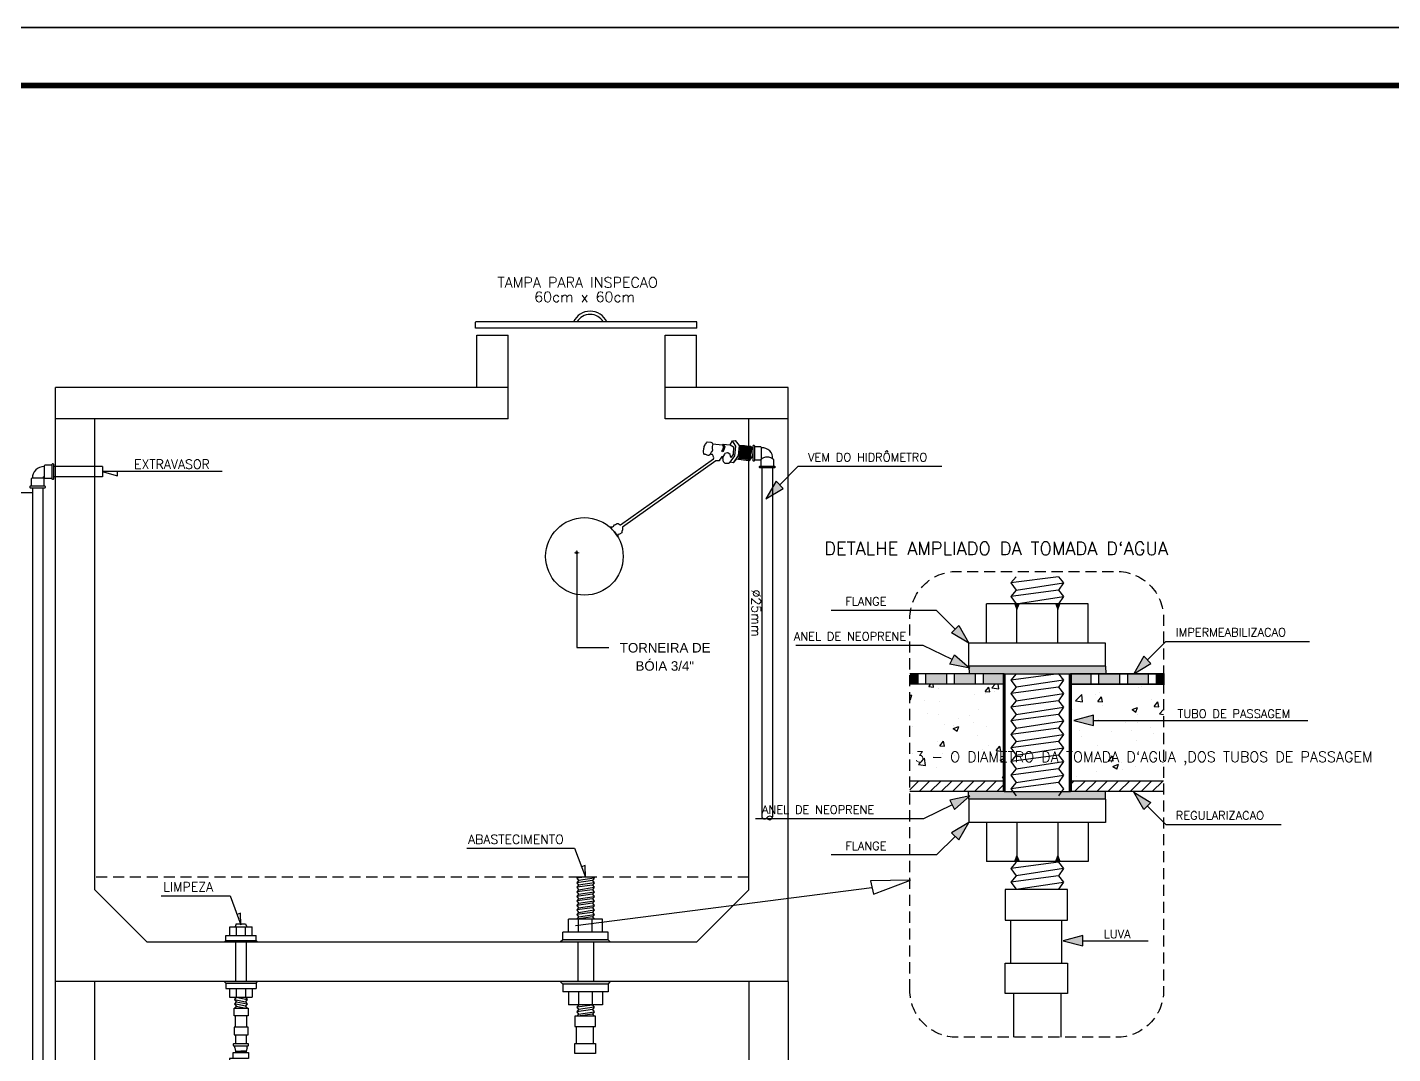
# Model space of a CAD drawing. Header units: millimetres. Extents: x 1573 to 2177, y 1587 to 1932.
# Drawn here: x 1926.45 to 1949.94, y 1854.68 to 1872.33 of the extents above; entities that cross this region are included whole.
import ezdxf

# ---------------------------------------------------------------- set-up
doc = ezdxf.new("R2010")
doc.units = ezdxf.units.MM
doc.header["$LTSCALE"] = 0.03
doc.linetypes.add('HIDDEN', pattern=[9.525, 6.35, -3.175])
for name, color, linetype in [('A-PEN-C', 4, 'Continuous'), ('A-PEN-G', 3, 'Continuous'), ('DETALLHES_HIDRAULICO', 4, 'Continuous'), ("PRANCHA - PROJETU'S", 7, 'Continuous'), ('TXT_0', 7, 'Continuous'), ('TXT_1', 2, 'Continuous'), ('TXT_2', 6, 'Continuous')]:
    doc.layers.add(name, color=color, linetype=linetype)
doc.layers.add('COTAS', color=30, linetype='Continuous', lineweight=9)
doc.styles.add('ADITIVOCAD', font='ROMANS.shx')
doc.styles.add('CARIMBO_DADOS', font='arial.ttf', dxfattribs={"height": 0.1})
doc.dimstyles.new('COTAS_EXTERNAS', dxfattribs={"dimtxt": 0.1, "dimasz": 0.01, "dimexe": 0, "dimexo": 0, "dimgap": 0.07, "dimtad": 1, "dimzin": 5, "dimdsep": 46, "dimtxsty": 'CARIMBO_DADOS', "dimblk1": 'CIRCULOS', "dimblk2": 'CIRCULOS', "dimsah": 1, "dimcen": 0, "dimse1": 1, "dimse2": 1, "dimclrd": 8, "dimclre": 8, "dimclrt": 230, "dimadec": 0, "dimazin": 0, "dimtfac": 100, "dimtix": 1, "dimtmove": 2, "dimatfit": 3, "dimldrblk": 'CIRCULOS', "dimfxl": 1, "dimtolj": 1, "dimtzin": 5, "dimarcsym": 0})

# ---------------------------------------------------------------- blocks, each defined once
blk = doc.blocks.new('ADFSGASDFG')
at = {"layer": "PRANCHA - PROJETU'S", "color": 1}
for p, q in [((360.678, 107.346), (276.578, 107.346)), ((276.578, 47.946), (360.678, 47.946))]:
    blk.add_line(p, q, dxfattribs=at)
at = {"layer": "PRANCHA - PROJETU'S", "color": 4, "const_width": 0.1}
blk.add_lwpolyline([(279.078, 106.346), (359.678, 106.346), (359.678, 48.946), (279.078, 48.946)], close=True, dxfattribs=at)
blk = doc.blocks.new('efrgwbhwbnwbwb')
at = {"layer": 'A-PEN-C'}
blk.add_lwpolyline([(952.214, 187.44), (952.244, 187.406), (952.248, 187.386), (952.25, 187.363), (952.248, 187.323), (952.241, 187.284), (952.22, 187.212), (952.193, 187.19), (952.183, 187.172), (952.166, 187.17), (951.934, 187.201), (951.882, 187.133), (951.826, 187.143), (951.823, 187.137), (951.792, 187.122), (951.775, 187.12), (951.753, 187.116), (951.749, 187.116), (951.745, 187.118), (951.732, 187.121), (951.723, 187.124), (951.716, 187.131), (951.713, 187.132), (951.71, 187.135), (951.705, 187.141), (951.702, 187.145), (951.697, 187.158), (951.692, 187.164), (951.692, 187.176), (951.692, 187.186), (951.693, 187.195), (951.694, 187.202), (951.689, 187.209), (951.68, 187.221), (951.69, 187.227), (951.693, 187.233), (951.693, 187.237), (951.692, 187.242), (951.69, 187.245), (951.69, 187.245), (951.674, 187.245), (951.671, 187.245), (951.661, 187.243), (951.658, 187.238), (951.649, 187.218), (951.638, 187.198), (951.622, 187.185), (951.62, 187.169), (951.608, 187.168), (951.577, 187.169), (951.557, 187.172), (951.554, 187.172), (949.796, 185.919), (949.799, 185.871), (949.786, 185.839), (949.784, 185.826), (949.784, 185.815), (949.74, 185.789), (949.714, 185.782), (949.708, 185.78), (949.712, 185.739), (949.706, 185.751), (949.643, 185.841), (949.613, 185.872), (949.592, 185.894), (949.567, 185.917), (949.557, 185.926), (949.609, 185.926), (949.629, 185.938), (949.635, 185.945), (949.646, 185.965), (949.669, 185.972), (949.687, 185.986), (949.697, 185.992), (949.711, 185.992), (949.718, 185.991), (949.752, 185.967), (949.755, 185.966), (949.762, 185.966), (951.512, 187.209), (951.515, 187.225), (951.511, 187.246), (951.505, 187.259), (951.503, 187.264), (951.499, 187.274), (951.493, 187.289), (951.464, 187.291), (951.447, 187.295), (951.437, 187.282), (951.443, 187.279), (951.429, 187.273), (951.417, 187.271), (951.41, 187.271), (951.393, 187.277), (951.364, 187.289), (951.342, 187.291), (951.327, 187.31), (951.325, 187.33), (951.325, 187.355), (951.328, 187.388), (951.33, 187.403), (951.333, 187.418), (951.333, 187.43), (951.337, 187.44), (951.348, 187.457), (951.352, 187.477), (951.354, 187.483), (951.362, 187.491), (951.369, 187.496), (951.376, 187.511), (951.377, 187.516), (951.388, 187.524), (951.46, 187.518), (951.482, 187.507), (951.488, 187.496), (951.489, 187.487), (951.68, 187.47), (951.686, 187.483), (951.823, 187.47), (951.867, 187.544), (951.916, 187.551), (951.991, 187.458), (952.045, 187.456), (952.07, 187.456), (952.094, 187.456), (952.173, 187.445), (952.198, 187.445), (952.206, 187.444), (952.214, 187.44)], dxfattribs=at)
blk.add_circle((949.083, 185.372), 0.729, dxfattribs=at)
at = {"layer": 'A-PEN-G'}
for points in [[(951.495, 187.486), (951.487, 187.436), (951.487, 187.423), (951.487, 187.399), (951.489, 187.367), (951.476, 187.338), (951.469, 187.329), (951.447, 187.295)], [(951.694, 187.482), (951.724, 187.435), (951.711, 187.392), (951.701, 187.364), (951.693, 187.346), (951.671, 187.338), (951.668, 187.352), (951.685, 187.378), (951.691, 187.395), (951.694, 187.405), (951.695, 187.415), (951.695, 187.432), (951.694, 187.445), (951.688, 187.458), (951.68, 187.47)], [(951.823, 187.47), (951.888, 187.433), (951.878, 187.286), (951.836, 187.234)], [(951.991, 187.458), (951.971, 187.269), (951.882, 187.133), (951.826, 187.143), (951.91, 187.263), (951.927, 187.442), (951.867, 187.544)], [(952, 187.457), (952.012, 187.401), (952.01, 187.377), (952.008, 187.35), (952.003, 187.323), (951.996, 187.301), (951.992, 187.28), (951.991, 187.268), (951.99, 187.246), (951.986, 187.224), (951.973, 187.201)], [(952.012, 187.457), (952.024, 187.4), (952.022, 187.376), (952.02, 187.349), (952.015, 187.322), (952.009, 187.3), (952.004, 187.279), (952.003, 187.268), (952.002, 187.246), (951.998, 187.224), (951.985, 187.201)], [(952.03, 187.456), (952.042, 187.399), (952.04, 187.376), (952.038, 187.348), (952.033, 187.322), (952.027, 187.299), (952.022, 187.278), (952.021, 187.267), (952.02, 187.245), (952.016, 187.223), (952.003, 187.2)], [(952.053, 187.456), (952.065, 187.399), (952.063, 187.375), (952.06, 187.348), (952.055, 187.321), (952.049, 187.299), (952.045, 187.278), (952.044, 187.267), (952.042, 187.244), (952.039, 187.223), (952.026, 187.2)], [(952.07, 187.456), (952.082, 187.399), (952.08, 187.375), (952.078, 187.348), (952.073, 187.321), (952.066, 187.299), (952.062, 187.278), (952.061, 187.267), (952.06, 187.244), (952.056, 187.223), (952.043, 187.2)], [(952.09, 187.456), (952.101, 187.399), (952.099, 187.375), (952.097, 187.348), (952.092, 187.321), (952.086, 187.299), (952.081, 187.278), (952.08, 187.267), (952.079, 187.244), (952.075, 187.223), (952.062, 187.2)], [(952.103, 187.455), (952.115, 187.398), (952.113, 187.374), (952.11, 187.347), (952.105, 187.32), (952.099, 187.298), (952.095, 187.277), (952.093, 187.265), (952.092, 187.243), (952.088, 187.221), (952.075, 187.198)], [(952.12, 187.452), (952.131, 187.395), (952.13, 187.372), (952.127, 187.345), (952.122, 187.318), (952.116, 187.295), (952.112, 187.274), (952.11, 187.263), (952.109, 187.241), (952.105, 187.219), (952.092, 187.196)], [(952.133, 187.45), (952.145, 187.394), (952.143, 187.37), (952.141, 187.343), (952.136, 187.316), (952.13, 187.294), (952.125, 187.273), (952.124, 187.261), (952.123, 187.239), (952.119, 187.217), (952.106, 187.194)], [(952.144, 187.449), (952.156, 187.392), (952.154, 187.369), (952.151, 187.341), (952.146, 187.315), (952.14, 187.292), (952.136, 187.271), (952.134, 187.26), (952.133, 187.238), (952.129, 187.216), (952.116, 187.193)], [(952.162, 187.45), (952.174, 187.393), (952.172, 187.369), (952.169, 187.342), (952.165, 187.315), (952.158, 187.293), (952.154, 187.272), (952.153, 187.261), (952.151, 187.238), (952.148, 187.216), (952.135, 187.193)], [(952.173, 187.445), (952.184, 187.388), (952.183, 187.365), (952.18, 187.337), (952.175, 187.311), (952.169, 187.288), (952.165, 187.267), (952.163, 187.256), (952.162, 187.234), (952.158, 187.212), (952.145, 187.189)], [(952.185, 187.445), (952.197, 187.388), (952.195, 187.365), (952.193, 187.337), (952.188, 187.311), (952.181, 187.288), (952.177, 187.267), (952.176, 187.256), (952.175, 187.234), (952.171, 187.212), (952.158, 187.189)], [(952.195, 187.445), (952.207, 187.388), (952.205, 187.365), (952.203, 187.337), (952.198, 187.311), (952.192, 187.288), (952.187, 187.267), (952.186, 187.256), (952.185, 187.234), (952.181, 187.212), (952.168, 187.189)], [(952.21, 187.442), (952.222, 187.385), (952.22, 187.362), (952.218, 187.334), (952.213, 187.308), (952.206, 187.285), (952.202, 187.264), (952.201, 187.253), (952.2, 187.231), (952.196, 187.209), (952.183, 187.186)], [(951.836, 187.234), (951.825, 187.289), (951.781, 187.319), (951.774, 187.319), (951.726, 187.31), (951.714, 187.297), (951.695, 187.262), (951.694, 187.256), (951.69, 187.245)]]:
    blk.add_lwpolyline(points, dxfattribs=at)
blk = doc.blocks.new('CIRCULOS')
at = {"layer": 'COTAS'}
for p, q in [((-4, 0), (4, 0)), ((0, 4), (0, -4))]:
    blk.add_line(p, q, dxfattribs=at)
for radius in [2, 1]:
    blk.add_circle((0, 0), radius, dxfattribs=at)

msp = doc.modelspace()

# ---------------------------------------------------------------- linework, layer by layer
at = {"layer": 'DETALLHES_HIDRAULICO'}
for p, q in [((1927.747, 1864.781), (1926.909, 1864.781)), ((1927.747, 1864.781), (1927.747, 1864.601)), ((1939.092, 1864.755), (1939.092, 1858.751)), ((1939.272, 1864.755), (1939.272, 1858.751)), ((1926.54, 1864.411), (1926.54, 1853.331)), ((1926.72, 1864.411), (1926.72, 1853.331)), ((1927.747, 1864.601), (1926.909, 1864.601)), ((1943.464, 1862.884), (1943.375, 1862.776)), ((1944.192, 1862.884), (1943.375, 1862.776)), ((1943.375, 1862.776), (1943.464, 1862.65)), ((1943.464, 1862.65), (1944.281, 1862.776)), ((1944.192, 1862.884), (1944.281, 1862.776)), ((1944.281, 1862.776), (1944.192, 1862.65)), ((1944.192, 1862.65), (1943.375, 1862.542)), ((1943.464, 1862.65), (1943.375, 1862.542)), ((1943.375, 1862.542), (1943.464, 1862.417)), ((1943.464, 1862.417), (1944.281, 1862.542)), ((1944.192, 1862.65), (1944.281, 1862.542)), ((1944.281, 1862.542), (1944.192, 1862.417)), ((1942.953, 1861.742), (1942.953, 1862.415)), ((1944.703, 1862.415), (1942.953, 1862.415)), ((1943.442, 1862.415), (1943.476, 1862.321)), ((1943.476, 1861.742), (1943.476, 1862.415)), ((1943.476, 1862.321), (1943.515, 1862.415)), ((1944.146, 1862.415), (1944.18, 1862.321)), ((1944.18, 1861.742), (1944.18, 1862.415)), ((1944.18, 1862.321), (1944.219, 1862.415)), ((1944.703, 1861.742), (1944.703, 1862.415)), ((1942.654, 1861.343), (1942.654, 1861.742)), ((1945.003, 1861.742), (1942.654, 1861.742)), ((1945.003, 1861.343), (1945.003, 1861.742)), ((1942.654, 1861.343), (1942.658, 1861.213)), ((1945.003, 1861.343), (1942.654, 1861.343)), ((1945.003, 1861.343), (1945.008, 1861.213)), ((1941.777, 1861.033), (1941.777, 1861.213)), ((1941.912, 1861.033), (1941.912, 1861.213)), ((1942.272, 1861.033), (1942.272, 1861.213)), ((1942.407, 1861.033), (1942.407, 1861.213)), ((1942.767, 1861.033), (1942.767, 1861.213)), ((1942.902, 1861.033), (1942.902, 1861.213)), ((1943.258, 1861.213), (1944.398, 1861.213)), ((1943.464, 1861.216), (1943.375, 1861.107)), ((1944.192, 1861.216), (1943.375, 1861.107)), ((1943.375, 1861.107), (1943.464, 1860.982)), ((1944.281, 1861.107), (1943.464, 1860.982)), ((1944.192, 1861.216), (1944.281, 1861.107)), ((1944.281, 1861.107), (1944.192, 1860.982)), ((1944.754, 1861.033), (1944.754, 1861.213)), ((1944.889, 1861.033), (1944.889, 1861.213)), ((1945.249, 1861.033), (1945.249, 1861.213)), ((1945.384, 1861.033), (1945.384, 1861.213)), ((1945.744, 1861.033), (1945.744, 1861.213)), ((1945.879, 1861.033), (1945.879, 1861.213)), ((1943.464, 1860.982), (1943.375, 1860.873)), ((1944.192, 1860.982), (1943.375, 1860.873)), ((1943.375, 1860.873), (1943.464, 1860.748)), ((1943.464, 1860.748), (1944.281, 1860.873)), ((1944.192, 1860.982), (1944.281, 1860.873)), ((1944.281, 1860.873), (1944.192, 1860.748)), ((1943.464, 1860.748), (1943.375, 1860.64)), ((1944.192, 1860.748), (1943.375, 1860.64)), ((1943.375, 1860.64), (1943.464, 1860.514)), ((1943.464, 1860.514), (1944.281, 1860.64)), ((1944.192, 1860.748), (1944.281, 1860.64)), ((1944.281, 1860.64), (1944.192, 1860.514)), ((1943.464, 1860.514), (1943.375, 1860.406)), ((1944.192, 1860.514), (1943.375, 1860.406)), ((1943.375, 1860.406), (1943.464, 1860.281)), ((1943.464, 1860.281), (1944.281, 1860.406)), ((1944.192, 1860.514), (1944.281, 1860.406)), ((1944.281, 1860.406), (1944.192, 1860.281)), ((1943.464, 1860.281), (1943.375, 1860.172)), ((1944.192, 1860.281), (1943.375, 1860.172)), ((1943.375, 1860.172), (1943.464, 1860.047)), ((1943.464, 1860.047), (1944.281, 1860.172)), ((1944.192, 1860.281), (1944.281, 1860.172)), ((1944.281, 1860.172), (1944.192, 1860.047)), ((1943.464, 1860.047), (1943.375, 1859.938)), ((1944.192, 1860.047), (1943.375, 1859.938)), ((1943.375, 1859.938), (1943.464, 1859.813)), ((1943.464, 1859.813), (1944.281, 1859.938)), ((1944.192, 1860.047), (1944.281, 1859.938)), ((1944.281, 1859.938), (1944.192, 1859.813)), ((1943.464, 1859.813), (1943.375, 1859.705)), ((1944.192, 1859.813), (1943.375, 1859.705)), ((1943.375, 1859.705), (1943.464, 1859.579)), ((1943.464, 1859.579), (1944.281, 1859.705)), ((1944.192, 1859.813), (1944.281, 1859.705)), ((1944.281, 1859.705), (1944.192, 1859.579)), ((1943.464, 1859.579), (1943.375, 1859.471)), ((1944.192, 1859.579), (1943.375, 1859.471)), ((1943.375, 1859.471), (1943.464, 1859.346)), ((1943.464, 1859.346), (1944.281, 1859.471)), ((1944.192, 1859.579), (1944.281, 1859.471)), ((1944.281, 1859.471), (1944.192, 1859.346)), ((1943.464, 1859.346), (1943.375, 1859.237)), ((1944.192, 1859.346), (1943.375, 1859.237)), ((1943.375, 1859.237), (1943.464, 1859.112)), ((1944.192, 1859.346), (1944.281, 1859.237)), ((1944.281, 1859.237), (1944.192, 1859.112)), ((1942.654, 1859.058), (1942.647, 1859.187)), ((1942.654, 1859.058), (1942.654, 1858.659)), ((1945.003, 1859.058), (1942.654, 1859.058)), ((1945.003, 1859.058), (1942.654, 1859.058)), ((1943.258, 1859.187), (1944.398, 1859.187)), ((1945.003, 1859.058), (1945.001, 1859.187)), ((1945.003, 1859.058), (1945.003, 1858.659)), ((1945.003, 1858.659), (1942.654, 1858.659)), ((1942.953, 1858.659), (1942.953, 1857.986)), ((1943.476, 1858.659), (1943.476, 1857.986)), ((1944.18, 1858.659), (1944.18, 1857.986)), ((1944.703, 1858.659), (1944.703, 1857.986)), ((1943.442, 1857.986), (1943.476, 1858.08)), ((1943.476, 1858.08), (1943.515, 1857.986)), ((1944.146, 1857.986), (1944.18, 1858.08)), ((1944.18, 1858.08), (1944.219, 1857.986)), ((1944.703, 1857.986), (1942.953, 1857.986)), ((1943.464, 1857.975), (1943.375, 1857.866)), ((1944.192, 1857.975), (1943.375, 1857.866)), ((1943.375, 1857.866), (1943.464, 1857.741)), ((1944.281, 1857.866), (1943.464, 1857.741)), ((1944.192, 1857.975), (1944.281, 1857.866)), ((1944.281, 1857.866), (1944.192, 1857.741)), ((1935.919, 1857.714), (1935.905, 1857.697)), ((1936.032, 1857.714), (1935.905, 1857.697)), ((1935.905, 1857.697), (1935.934, 1857.656)), ((1935.934, 1857.656), (1935.905, 1857.62)), ((1936.177, 1857.656), (1935.905, 1857.62)), ((1935.905, 1857.62), (1935.934, 1857.578)), ((1935.934, 1857.578), (1935.905, 1857.542)), ((1936.177, 1857.578), (1935.905, 1857.542)), ((1936.177, 1857.714), (1935.934, 1857.714)), ((1936.207, 1857.697), (1935.934, 1857.656)), ((1936.207, 1857.62), (1935.934, 1857.578)), ((1936.207, 1857.697), (1936.177, 1857.656)), ((1936.177, 1857.656), (1936.207, 1857.62)), ((1936.207, 1857.62), (1936.177, 1857.578)), ((1936.177, 1857.578), (1936.207, 1857.542)), ((1936.193, 1857.714), (1936.207, 1857.697)), ((1943.464, 1857.741), (1943.375, 1857.632)), ((1944.192, 1857.741), (1943.375, 1857.632)), ((1943.375, 1857.632), (1943.464, 1857.507)), ((1943.464, 1857.507), (1944.281, 1857.632)), ((1944.192, 1857.741), (1944.281, 1857.632)), ((1944.281, 1857.632), (1944.192, 1857.507)), ((1935.905, 1857.542), (1935.934, 1857.5)), ((1935.934, 1857.5), (1935.905, 1857.464)), ((1936.177, 1857.5), (1935.905, 1857.464)), ((1935.905, 1857.464), (1935.934, 1857.422)), ((1935.934, 1857.422), (1935.905, 1857.386)), ((1936.177, 1857.422), (1935.905, 1857.386)), ((1935.905, 1857.386), (1935.934, 1857.344)), ((1935.934, 1857.344), (1935.905, 1857.308)), ((1936.177, 1857.344), (1935.905, 1857.308)), ((1935.934, 1857.5), (1936.207, 1857.542)), ((1935.934, 1857.422), (1936.207, 1857.464)), ((1935.934, 1857.344), (1936.207, 1857.386)), ((1936.207, 1857.542), (1936.177, 1857.5)), ((1936.177, 1857.5), (1936.207, 1857.464)), ((1936.207, 1857.464), (1936.177, 1857.422)), ((1936.177, 1857.422), (1936.207, 1857.386)), ((1936.207, 1857.386), (1936.177, 1857.344)), ((1936.177, 1857.344), (1936.207, 1857.308)), ((1935.905, 1857.308), (1935.934, 1857.266)), ((1935.934, 1857.266), (1935.905, 1857.23)), ((1936.177, 1857.266), (1935.905, 1857.23)), ((1935.905, 1857.23), (1935.934, 1857.188)), ((1935.934, 1857.188), (1935.905, 1857.152)), ((1936.177, 1857.188), (1935.905, 1857.152)), ((1935.905, 1857.152), (1935.934, 1857.11)), ((1935.934, 1857.11), (1935.905, 1857.074)), ((1936.177, 1857.11), (1935.905, 1857.074)), ((1935.934, 1857.266), (1936.207, 1857.308)), ((1935.934, 1857.188), (1936.207, 1857.23)), ((1935.934, 1857.11), (1936.207, 1857.152)), ((1936.207, 1857.308), (1936.177, 1857.266)), ((1936.177, 1857.266), (1936.207, 1857.23)), ((1936.207, 1857.23), (1936.177, 1857.188)), ((1936.177, 1857.188), (1936.207, 1857.152)), ((1936.207, 1857.152), (1936.177, 1857.11)), ((1936.177, 1857.11), (1936.207, 1857.074)), ((1929.935, 1856.863), (1930.324, 1856.863)), ((1929.935, 1856.713), (1929.935, 1856.863)), ((1930.048, 1856.911), (1930.028, 1856.863)), ((1930.048, 1856.911), (1930.21, 1856.911)), ((1930.051, 1856.713), (1930.051, 1856.863)), ((1930.207, 1856.713), (1930.207, 1856.863)), ((1930.21, 1856.911), (1930.23, 1856.863)), ((1930.324, 1856.713), (1930.324, 1856.863)), ((1935.764, 1856.772), (1935.764, 1856.996)), ((1936.347, 1856.996), (1935.764, 1856.996)), ((1935.905, 1857.074), (1935.934, 1857.032)), ((1935.934, 1857.032), (1935.905, 1856.996)), ((1936.177, 1857.032), (1935.905, 1856.996)), ((1935.934, 1857.032), (1936.207, 1857.074)), ((1935.938, 1856.772), (1935.938, 1856.996)), ((1936.173, 1856.772), (1936.173, 1856.996)), ((1936.207, 1857.074), (1936.177, 1857.032)), ((1936.177, 1857.032), (1936.207, 1856.996)), ((1936.347, 1856.772), (1936.347, 1856.996)), ((1943.372, 1856.245), (1943.372, 1856.979)), ((1944.25, 1856.245), (1944.25, 1856.979)), ((1929.868, 1856.624), (1929.841, 1856.596)), ((1929.868, 1856.713), (1930.39, 1856.713)), ((1929.868, 1856.624), (1929.868, 1856.713)), ((1929.868, 1856.624), (1930.39, 1856.624)), ((1930.39, 1856.624), (1930.39, 1856.713)), ((1930.39, 1856.624), (1930.418, 1856.596)), ((1935.664, 1856.639), (1935.623, 1856.596)), ((1935.664, 1856.639), (1935.664, 1856.772)), ((1936.447, 1856.772), (1935.664, 1856.772)), ((1936.447, 1856.639), (1935.664, 1856.639)), ((1936.447, 1856.639), (1936.447, 1856.772)), ((1936.447, 1856.639), (1936.487, 1856.596)), ((1930.036, 1856.596), (1930.036, 1855.92)), ((1930.216, 1856.596), (1930.216, 1855.92)), ((1935.922, 1856.596), (1935.922, 1855.92)), ((1936.192, 1856.596), (1936.192, 1855.92)), ((1929.866, 1855.892), (1929.839, 1855.92)), ((1930.388, 1855.892), (1930.415, 1855.92)), ((1935.664, 1855.877), (1935.623, 1855.92)), ((1936.447, 1855.877), (1936.487, 1855.92)), ((1929.866, 1855.892), (1930.388, 1855.892)), ((1929.866, 1855.892), (1930.388, 1855.892)), ((1929.866, 1855.892), (1929.866, 1855.803)), ((1929.866, 1855.803), (1930.388, 1855.803)), ((1929.933, 1855.803), (1929.933, 1855.653)), ((1930.049, 1855.803), (1930.049, 1855.653)), ((1930.205, 1855.803), (1930.205, 1855.653)), ((1930.322, 1855.803), (1930.322, 1855.653)), ((1930.388, 1855.892), (1930.388, 1855.803)), ((1936.447, 1855.877), (1935.664, 1855.877)), ((1936.447, 1855.877), (1935.664, 1855.877)), ((1935.664, 1855.877), (1935.664, 1855.744)), ((1936.447, 1855.744), (1935.664, 1855.744)), ((1935.764, 1855.744), (1935.764, 1855.52)), ((1935.938, 1855.744), (1935.938, 1855.52)), ((1936.173, 1855.744), (1936.173, 1855.52)), ((1936.347, 1855.744), (1936.347, 1855.52)), ((1936.447, 1855.877), (1936.447, 1855.744)), ((1943.426, 1854.961), (1943.426, 1855.712)), ((1944.237, 1854.961), (1944.237, 1855.712)), ((1929.933, 1855.653), (1930.322, 1855.653)), ((1930.047, 1855.651), (1930.017, 1855.614)), ((1930.017, 1855.614), (1930.207, 1855.573)), ((1930.017, 1855.614), (1930.047, 1855.573)), ((1930.047, 1855.573), (1930.017, 1855.537)), ((1930.207, 1855.495), (1930.017, 1855.537)), ((1930.017, 1855.537), (1930.047, 1855.495)), ((1930.047, 1855.495), (1930.017, 1855.459)), ((1930.047, 1855.651), (1930.236, 1855.614)), ((1930.047, 1855.573), (1930.236, 1855.537)), ((1930.047, 1855.495), (1930.217, 1855.461)), ((1930.207, 1855.651), (1930.236, 1855.614)), ((1930.236, 1855.614), (1930.207, 1855.573)), ((1930.207, 1855.573), (1930.236, 1855.537)), ((1930.236, 1855.537), (1930.207, 1855.495)), ((1930.207, 1855.495), (1930.236, 1855.459)), ((1936.347, 1855.52), (1935.764, 1855.52)), ((1936.177, 1855.516), (1935.905, 1855.48)), ((1935.934, 1855.516), (1935.905, 1855.48)), ((1935.905, 1855.48), (1935.934, 1855.438)), ((1936.207, 1855.48), (1935.934, 1855.438)), ((1936.177, 1855.516), (1936.207, 1855.48)), ((1936.207, 1855.48), (1936.177, 1855.438)), ((1930.035, 1855.138), (1930.035, 1855.333)), ((1930.23, 1855.138), (1930.23, 1855.333)), ((1936.177, 1855.438), (1935.905, 1855.402)), ((1935.934, 1855.438), (1935.905, 1855.402)), ((1935.905, 1855.402), (1935.934, 1855.36)), ((1935.934, 1855.36), (1935.905, 1855.324)), ((1936.177, 1855.36), (1935.924, 1855.327)), ((1935.934, 1855.36), (1936.207, 1855.402)), ((1936.177, 1855.438), (1936.207, 1855.402)), ((1936.207, 1855.402), (1936.177, 1855.36)), ((1936.177, 1855.36), (1936.207, 1855.324)), ((1930.038, 1855.003), (1930.038, 1854.851)), ((1930.218, 1855.003), (1930.218, 1854.851)), ((1935.903, 1854.857), (1935.903, 1855.149)), ((1936.196, 1854.857), (1936.196, 1855.149)), ((1930.023, 1854.783), (1930.023, 1854.813)), ((1930.023, 1854.783), (1930.038, 1854.72)), ((1930.038, 1854.903), (1930.038, 1854.851)), ((1930.218, 1854.903), (1930.218, 1854.851)), ((1930.233, 1854.783), (1930.218, 1854.72)), ((1930.233, 1854.783), (1930.233, 1854.813)), ((1930.218, 1854.729), (1930.037, 1854.716)), ((1930.217, 1854.719), (1930.037, 1854.705)), ((1930.038, 1854.72), (1930.038, 1854.702)), ((1930.217, 1854.708), (1930.136, 1854.702)), ((1930.218, 1854.72), (1930.218, 1854.702))]:
    msp.add_line(p, q, dxfattribs=at)
at = {"layer": 'DETALLHES_HIDRAULICO', "linetype": 'HIDDEN'}
msp.add_line((1938.867, 1857.714), (1927.613, 1857.714), dxfattribs=at)
at = {"layer": 'DETALLHES_HIDRAULICO'}
for points in [[(1938.949, 1865.142, 0.414214), (1938.935, 1865.128), (1938.935, 1864.89, 0.414214), (1938.949, 1864.875), (1938.953, 1864.875, 0.414214), (1938.967, 1864.89), (1938.967, 1865.128, 0.414214), (1938.953, 1865.142)], [(1926.876, 1864.81), (1926.876, 1864.573, 0.414214), (1926.891, 1864.558), (1926.895, 1864.558, 0.414214), (1926.909, 1864.573), (1926.909, 1864.81, 0.414214), (1926.895, 1864.825), (1926.891, 1864.825, 0.414214)], [(1939.315, 1864.77, -0.414214), (1939.301, 1864.755), (1939.063, 1864.755, -0.414214), (1939.049, 1864.77), (1939.049, 1864.773, -0.414214), (1939.063, 1864.788), (1939.301, 1864.788, -0.414214), (1939.315, 1864.773)], [(1926.497, 1864.426, 0.414214), (1926.511, 1864.411), (1926.749, 1864.411, 0.414214), (1926.764, 1864.426), (1926.764, 1864.429, 0.414214), (1926.749, 1864.444), (1926.511, 1864.444, 0.414214), (1926.497, 1864.429)], [(1929.995, 1854.828, 0.414331), (1930.009, 1854.813), (1930.247, 1854.813, 0.414331), (1930.261, 1854.828), (1930.261, 1854.837, 0.414214), (1930.247, 1854.851), (1930.009, 1854.851, 0.414214), (1929.995, 1854.837)]]:
    msp.add_lwpolyline(points, format="xyb", close=True, dxfattribs=at)
for points in [[(1938.967, 1864.897), (1939.066, 1864.897, 0.414214), (1939.084, 1864.915), (1939.084, 1865.102, 0.414214), (1939.066, 1865.12), (1938.967, 1865.12)], [(1939.294, 1864.788), (1939.294, 1864.896, 0.415872), (1939.07, 1864.896), (1939.07, 1864.788)], [(1926.876, 1864.803), (1926.76, 1864.803, 0.414214), (1926.742, 1864.785), (1926.742, 1864.598, 0.414214), (1926.76, 1864.58), (1926.876, 1864.58)], [(1926.742, 1864.444), (1926.742, 1864.56, 0.414214), (1926.724, 1864.578), (1926.537, 1864.578, 0.414214), (1926.519, 1864.56), (1926.519, 1864.444)], [(1944.347, 1857.505), (1943.274, 1857.505, -0.387836)], [(1944.347, 1855.712), (1943.274, 1855.712, 0.387836)], [(1930.013, 1855.465), (1930.252, 1855.465, 0.387836)], [(1936.229, 1855.324), (1935.871, 1855.324, -0.387836)], [(1930.013, 1855.004), (1930.252, 1855.004, -0.387836)], [(1929.995, 1854.594), (1929.995, 1854.693, -0.414214), (1930.004, 1854.702), (1930.25, 1854.702, -0.414214), (1930.259, 1854.693), (1930.259, 1854.603, -0.414214), (1930.25, 1854.594), (1929.933, 1854.594), (1929.933, 1854.354), (1930.25, 1854.354, -0.414214), (1930.259, 1854.345), (1930.259, 1854.255, -0.414214), (1930.25, 1854.246), (1930.004, 1854.246, -0.414214), (1929.995, 1854.255), (1929.995, 1854.354)], [(1936.229, 1854.68), (1935.871, 1854.68, 0.387836)]]:
    msp.add_lwpolyline(points, format="xyb", dxfattribs=at)
at = {"layer": 'DETALLHES_HIDRAULICO', "const_width": 0.054}
for points in [[(1943.258, 1859.187), (1943.258, 1861.213)], [(1944.398, 1859.187), (1944.398, 1861.213)]]:
    msp.add_lwpolyline(points, dxfattribs=at)
at = {"layer": 'DETALLHES_HIDRAULICO'}
for points in [[(1943.274, 1857.505), (1943.274, 1856.979), (1944.347, 1856.979), (1944.347, 1857.505)], [(1943.274, 1855.712), (1943.274, 1856.238), (1944.347, 1856.238), (1944.347, 1855.712)], [(1930.252, 1855.465), (1930.252, 1855.333), (1930.013, 1855.333), (1930.013, 1855.465)], [(1935.871, 1855.324), (1935.871, 1855.149), (1936.229, 1855.149), (1936.229, 1855.324)], [(1930.252, 1855.004), (1930.252, 1855.137), (1930.013, 1855.137), (1930.013, 1855.004)], [(1935.871, 1854.68), (1935.871, 1854.855), (1936.229, 1854.855), (1936.229, 1854.68)]]:
    msp.add_lwpolyline(points, dxfattribs=at)
for centre, radius, start, end in [((1939.106, 1864.929), 0.171, 354.04, 96.8621), ((1926.743, 1864.578), 0.203, 90.2943, 180.1783), ((1926.743, 1864.578), 0.0231, 92.6862, 181.5328), ((1939.137, 1858.765), 0.0479, 196.9803, 322.4709), ((1939.231, 1858.693), 0.0708, 55.4576, 142.4709), ((1939.222, 1858.754), 0.0498, 200.614, 357.3145)]:
    msp.add_arc(centre, radius, start, end, dxfattribs=at)
for points in [[(1943.442, 1862.415), (1943.476, 1862.321), (1943.442, 1862.415), (1943.515, 1862.415)], [(1944.146, 1862.415), (1944.18, 1862.321), (1944.146, 1862.415), (1944.219, 1862.415)], [(1942.658, 1861.213), (1945.008, 1861.213), (1942.654, 1861.343), (1945.003, 1861.343)], [(1941.637, 1861.033), (1941.777, 1861.033), (1941.637, 1861.213), (1941.777, 1861.213)], [(1941.912, 1861.033), (1942.272, 1861.033), (1941.912, 1861.213), (1942.272, 1861.213)], [(1942.407, 1861.033), (1942.767, 1861.033), (1942.407, 1861.213), (1942.767, 1861.213)], [(1942.902, 1861.033), (1943.258, 1861.033), (1942.902, 1861.213), (1943.258, 1861.213)], [(1944.754, 1861.033), (1944.398, 1861.033), (1944.754, 1861.213), (1944.398, 1861.213)], [(1945.249, 1861.033), (1944.889, 1861.033), (1945.249, 1861.213), (1944.889, 1861.213)], [(1945.744, 1861.033), (1945.384, 1861.033), (1945.744, 1861.213), (1945.384, 1861.213)], [(1946.019, 1861.033), (1945.879, 1861.033), (1946.019, 1861.213), (1945.879, 1861.213)], [(1942.647, 1859.187), (1945.001, 1859.187), (1942.654, 1859.058), (1945.003, 1859.058)], [(1943.442, 1857.986), (1943.476, 1858.08), (1943.442, 1857.986), (1943.515, 1857.986)], [(1944.146, 1857.986), (1944.18, 1858.08), (1944.146, 1857.986), (1944.219, 1857.986)], [(1930.418, 1856.596), (1929.841, 1856.596), (1930.39, 1856.624), (1929.868, 1856.624)], [(1935.623, 1856.596), (1936.487, 1856.596), (1935.664, 1856.639), (1936.447, 1856.639)], [(1930.415, 1855.92), (1929.839, 1855.92), (1930.388, 1855.892), (1929.866, 1855.892)], [(1935.623, 1855.92), (1936.487, 1855.92), (1935.664, 1855.877), (1936.447, 1855.877)]]:
    msp.add_solid(points, dxfattribs=at)
at = {"layer": 'TXT_0'}
for p, q in [((1939.397, 1864.464), (1939.716, 1864.783)), ((1939.716, 1864.783), (1942.184, 1864.783)), ((1942.097, 1862.303), (1940.284, 1862.303)), ((1942.417, 1861.983), (1942.097, 1862.303)), ((1941.868, 1861.701), (1939.677, 1861.701)), ((1942.366, 1861.459), (1941.868, 1861.701)), ((1945.723, 1861.453), (1946.042, 1861.772)), ((1946.042, 1861.772), (1948.51, 1861.772)), ((1941.637, 1860.84), (1941.673, 1860.854)), ((1941.645, 1860.772), (1941.673, 1860.854)), ((1941.963, 1860.993), (1941.997, 1861.033)), ((1941.963, 1860.993), (1942.044, 1860.986)), ((1942.044, 1860.986), (1942.035, 1861.033)), ((1942.137, 1860.957), (1942.137, 1860.957)), ((1942.748, 1860.86), (1942.748, 1860.86)), ((1942.932, 1860.908), (1942.997, 1860.986)), ((1942.932, 1860.908), (1943.013, 1860.901)), ((1942.932, 1860.881), (1942.932, 1860.881)), ((1943.013, 1860.901), (1942.997, 1860.986)), ((1943.047, 1860.971), (1943.106, 1861.033)), ((1943.047, 1860.971), (1943.167, 1860.953)), ((1943.086, 1860.905), (1943.086, 1860.905)), ((1943.167, 1860.953), (1943.158, 1861.033)), ((1944.488, 1860.748), (1944.594, 1860.857)), ((1944.608, 1860.729), (1944.594, 1860.857)), ((1944.831, 1860.854), (1944.831, 1860.854)), ((1944.891, 1860.885), (1944.891, 1860.885)), ((1945.574, 1860.972), (1945.574, 1860.972)), ((1945.618, 1860.99), (1945.618, 1860.99)), ((1941.637, 1860.778), (1941.645, 1860.772)), ((1941.895, 1860.748), (1941.895, 1860.748)), ((1942.144, 1860.745), (1942.144, 1860.745)), ((1944.488, 1860.748), (1944.608, 1860.729)), ((1944.869, 1860.739), (1944.934, 1860.816)), ((1944.869, 1860.739), (1944.95, 1860.732)), ((1944.95, 1860.732), (1944.934, 1860.816)), ((1944.945, 1860.664), (1944.945, 1860.664)), ((1945.46, 1860.601), (1945.554, 1860.637)), ((1945.527, 1860.556), (1945.554, 1860.637)), ((1945.798, 1860.776), (1945.798, 1860.776)), ((1945.838, 1860.654), (1945.903, 1860.732)), ((1945.838, 1860.654), (1945.919, 1860.647)), ((1945.919, 1860.647), (1945.903, 1860.732)), ((1941.944, 1860.523), (1941.944, 1860.523)), ((1942.121, 1860.508), (1942.121, 1860.508)), ((1942.468, 1860.449), (1942.468, 1860.449)), ((1942.664, 1860.492), (1942.664, 1860.492)), ((1942.814, 1860.603), (1942.814, 1860.603)), ((1943.242, 1860.439), (1943.242, 1860.439)), ((1943.256, 1860.584), (1943.256, 1860.584)), ((1944.433, 1860.596), (1944.433, 1860.596)), ((1944.798, 1860.413), (1948.485, 1860.413)), ((1944.827, 1860.401), (1944.827, 1860.401)), ((1944.875, 1860.436), (1944.875, 1860.436)), ((1945.347, 1860.382), (1945.347, 1860.382)), ((1945.46, 1860.601), (1945.527, 1860.556)), ((1945.557, 1860.522), (1945.557, 1860.522)), ((1945.93, 1860.524), (1946.002, 1860.6)), ((1945.93, 1860.524), (1946.002, 1860.513)), ((1941.68, 1860.314), (1941.68, 1860.314)), ((1942.228, 1860.341), (1942.228, 1860.341)), ((1942.384, 1860.274), (1942.479, 1860.31)), ((1942.384, 1860.274), (1942.451, 1860.228)), ((1942.393, 1860.328), (1942.393, 1860.328)), ((1942.452, 1860.228), (1942.479, 1860.31)), ((1942.731, 1860.372), (1942.731, 1860.372)), ((1942.798, 1860.153), (1942.798, 1860.153)), ((1942.949, 1860.311), (1942.949, 1860.311)), ((1944.398, 1860.194), (1944.42, 1860.202)), ((1944.398, 1860.138), (1944.42, 1860.202)), ((1944.559, 1860.247), (1944.559, 1860.247)), ((1945.112, 1860.22), (1945.112, 1860.22)), ((1945.442, 1860.243), (1945.442, 1860.243)), ((1945.548, 1860.371), (1945.548, 1860.371)), ((1945.78, 1860.288), (1945.78, 1860.288)), ((1945.833, 1860.189), (1945.833, 1860.189)), ((1942.105, 1860.058), (1942.105, 1860.058)), ((1942.151, 1859.977), (1942.216, 1860.055)), ((1942.151, 1859.977), (1942.231, 1859.97)), ((1942.231, 1859.97), (1942.216, 1860.055)), ((1942.984, 1859.976), (1942.984, 1859.976)), ((1943.119, 1859.892), (1943.184, 1859.97)), ((1943.2, 1859.885), (1943.185, 1859.97)), ((1944.589, 1860.131), (1944.589, 1860.131)), ((1944.859, 1859.986), (1944.859, 1859.986)), ((1945.541, 1860.073), (1945.541, 1860.073)), ((1941.675, 1859.836), (1941.675, 1859.836)), ((1941.785, 1859.656), (1941.89, 1859.765)), ((1941.905, 1859.637), (1941.89, 1859.765)), ((1942.037, 1859.795), (1942.037, 1859.795)), ((1942.196, 1859.841), (1942.196, 1859.841)), ((1942.375, 1859.839), (1942.375, 1859.839)), ((1942.396, 1859.806), (1942.396, 1859.806)), ((1942.782, 1859.703), (1942.782, 1859.703)), ((1942.887, 1859.907), (1942.887, 1859.907)), ((1943.117, 1859.775), (1943.117, 1859.775)), ((1943.119, 1859.892), (1943.2, 1859.885)), ((1943.19, 1859.73), (1943.258, 1859.756)), ((1943.19, 1859.73), (1943.258, 1859.685)), ((1943.258, 1859.685), (1943.258, 1859.686)), ((1944.559, 1859.715), (1944.559, 1859.715)), ((1945.057, 1859.723), (1945.122, 1859.801)), ((1945.057, 1859.723), (1945.137, 1859.716)), ((1945.087, 1859.711), (1945.087, 1859.711)), ((1945.137, 1859.716), (1945.122, 1859.8)), ((1945.28, 1859.684), (1945.28, 1859.684)), ((1945.425, 1859.755), (1945.425, 1859.755)), ((1945.937, 1859.822), (1945.937, 1859.822)), ((1941.785, 1859.656), (1941.905, 1859.637)), ((1942.088, 1859.608), (1942.088, 1859.608)), ((1943.226, 1859.432), (1943.258, 1859.465)), ((1944.842, 1859.537), (1944.842, 1859.537)), ((1945.131, 1859.622), (1945.226, 1859.658)), ((1945.131, 1859.622), (1945.198, 1859.577)), ((1945.198, 1859.576), (1945.226, 1859.658)), ((1945.291, 1859.576), (1945.291, 1859.576)), ((1945.524, 1859.623), (1945.524, 1859.623)), ((1946, 1859.654), (1946, 1859.654)), ((1941.637, 1859.22), (1941.785, 1859.368)), ((1941.796, 1859.187), (1941.976, 1859.368)), ((1941.987, 1859.187), (1942.167, 1859.368)), ((1942.178, 1859.187), (1942.358, 1859.368)), ((1942.369, 1859.187), (1942.549, 1859.368)), ((1942.532, 1859.374), (1942.532, 1859.374)), ((1942.56, 1859.187), (1942.74, 1859.368)), ((1942.751, 1859.187), (1942.931, 1859.368)), ((1942.942, 1859.187), (1943.122, 1859.368)), ((1943.133, 1859.187), (1943.258, 1859.313)), ((1943.226, 1859.432), (1943.258, 1859.427)), ((1944.398, 1859.307), (1944.459, 1859.368)), ((1944.47, 1859.187), (1944.65, 1859.368)), ((1944.503, 1859.441), (1944.503, 1859.441)), ((1944.661, 1859.187), (1944.841, 1859.368)), ((1944.851, 1859.187), (1945.032, 1859.368)), ((1945.042, 1859.187), (1945.223, 1859.368)), ((1945.233, 1859.187), (1945.414, 1859.368)), ((1945.424, 1859.187), (1945.605, 1859.368)), ((1945.615, 1859.187), (1945.796, 1859.368)), ((1945.806, 1859.187), (1945.987, 1859.368)), ((1945.997, 1859.187), (1946.002, 1859.192)), ((1942.366, 1858.961), (1941.873, 1858.721)), ((1945.723, 1858.939), (1946.042, 1858.62)), ((1941.873, 1858.721), (1938.982, 1858.721)), ((1946.042, 1858.62), (1948.025, 1858.62)), ((1942.417, 1858.418), (1942.097, 1858.098)), ((1942.097, 1858.098), (1940.284, 1858.098)), ((1941.648, 1857.663), (1940.957, 1857.65)), ((1940.957, 1857.65), (1941.009, 1857.423)), ((1941.009, 1857.423), (1941.648, 1857.663)), ((1935.883, 1856.884), (1940.983, 1857.537)), ((1944.611, 1856.622), (1945.738, 1856.622))]:
    msp.add_line(p, q, dxfattribs=at)
at = {"layer": 'TXT_0', "linetype": 'ByBlock'}
msp.add_line((1926.538, 1864.326), (1925.231, 1864.326), dxfattribs=at)
at = {"layer": 'TXT_0'}
for points in [[(1929.803, 1864.692), (1927.743, 1864.692), (1928.005, 1864.617), (1928.005, 1864.692)], [(1939.335, 1864.526), (1939.16, 1864.223), (1939.459, 1864.402), (1939.335, 1864.526)], [(1942.479, 1862.045), (1942.654, 1861.742), (1942.355, 1861.921), (1942.479, 1862.045)], [(1942.404, 1861.538), (1942.668, 1861.309), (1942.327, 1861.381), (1942.404, 1861.538)], [(1945.661, 1861.515), (1945.487, 1861.212), (1945.785, 1861.391), (1945.661, 1861.515)], [(1944.798, 1860.5), (1944.46, 1860.41), (1944.798, 1860.325), (1944.798, 1860.5)], [(1942.404, 1858.882), (1942.668, 1859.112), (1942.327, 1859.04), (1942.404, 1858.882)], [(1945.661, 1858.877), (1945.487, 1859.18), (1945.785, 1859.001), (1945.661, 1858.877)], [(1942.479, 1858.356), (1942.654, 1858.659), (1942.355, 1858.48), (1942.479, 1858.356)], [(1934.015, 1858.215), (1935.87, 1858.215), (1936.056, 1857.714), (1936.05, 1857.915), (1935.989, 1857.893)], [(1928.759, 1857.397), (1929.942, 1857.397), (1930.128, 1856.896), (1930.122, 1857.097), (1930.062, 1857.075)], [(1944.611, 1856.71), (1944.273, 1856.619), (1944.611, 1856.535), (1944.611, 1856.71)]]:
    msp.add_lwpolyline(points, dxfattribs=at)
at = {"layer": 'TXT_0', "linetype": 'HIDDEN', "flags": 128}
msp.add_lwpolyline([(1941.637, 1855.771), (1941.637, 1862.166, -0.414214), (1942.447, 1862.976), (1945.192, 1862.976, -0.414214), (1946.002, 1862.166), (1946.002, 1855.771, -0.414214), (1945.192, 1854.961), (1942.447, 1854.961, -0.414214)], format="xyb", close=True, dxfattribs=at)
at = {"layer": 'TXT_0'}
for points in [[(1939.459, 1864.402), (1939.335, 1864.526), (1939.459, 1864.402), (1939.16, 1864.223)], [(1942.355, 1861.921), (1942.479, 1862.045), (1942.355, 1861.921), (1942.654, 1861.742)], [(1942.327, 1861.381), (1942.404, 1861.538), (1942.327, 1861.381), (1942.668, 1861.309)], [(1945.785, 1861.391), (1945.661, 1861.515), (1945.785, 1861.391), (1945.487, 1861.212)], [(1944.798, 1860.325), (1944.798, 1860.5), (1944.798, 1860.325), (1944.46, 1860.41)], [(1942.327, 1859.04), (1942.404, 1858.882), (1942.327, 1859.04), (1942.668, 1859.112)], [(1945.785, 1859.001), (1945.661, 1858.877), (1945.785, 1859.001), (1945.487, 1859.18)], [(1942.355, 1858.48), (1942.479, 1858.356), (1942.355, 1858.48), (1942.654, 1858.659)], [(1944.611, 1856.535), (1944.611, 1856.71), (1944.611, 1856.535), (1944.273, 1856.619)]]:
    msp.add_solid(points, dxfattribs=at)
at = {"layer": 'TXT_1'}
for p, q in [((1937.97, 1867.267), (1934.164, 1867.267)), ((1934.164, 1867.159), (1934.164, 1867.264)), ((1937.97, 1867.159), (1937.97, 1867.267)), ((1937.97, 1867.159), (1934.164, 1867.159)), ((1943.258, 1861.213), (1941.637, 1861.213)), ((1946.002, 1861.213), (1944.398, 1861.213)), ((1944.398, 1861.213), (1946.019, 1861.213)), ((1943.258, 1861.033), (1941.637, 1861.033)), ((1944.398, 1861.033), (1946.019, 1861.033)), ((1943.258, 1859.368), (1941.637, 1859.368)), ((1946.002, 1859.368), (1944.398, 1859.368)), ((1943.258, 1859.187), (1941.637, 1859.187)), ((1946.002, 1859.187), (1944.398, 1859.187))]:
    msp.add_line(p, q, dxfattribs=at)
for radius, start, end in [(0.314, 24.4658, 155.5342), (0.26, 29.9961, 150.0039)]:
    msp.add_arc((1936.136, 1867.137), radius, start, end, dxfattribs=at)
at = {"layer": 'TXT_2'}
for p, q in [((1934.186, 1866.139), (1934.186, 1867.04)), ((1934.186, 1867.04), (1934.726, 1867.04)), ((1934.726, 1865.599), (1934.726, 1867.04)), ((1937.427, 1865.599), (1937.427, 1867.04)), ((1937.427, 1867.04), (1937.967, 1867.04)), ((1937.967, 1866.139), (1937.967, 1867.04)), ((1934.726, 1866.139), (1926.938, 1866.139)), ((1926.938, 1865.599), (1926.938, 1866.139)), ((1934.726, 1865.599), (1934.726, 1866.139)), ((1937.427, 1865.599), (1937.427, 1866.139)), ((1939.543, 1866.139), (1937.427, 1866.139)), ((1939.543, 1865.599), (1939.543, 1866.139)), ((1934.726, 1865.599), (1926.938, 1865.599)), ((1926.938, 1855.92), (1926.938, 1865.599)), ((1927.613, 1857.496), (1927.613, 1865.599)), ((1939.543, 1865.599), (1937.427, 1865.599)), ((1938.867, 1857.496), (1938.867, 1865.599)), ((1939.543, 1855.92), (1939.543, 1865.599)), ((1946.002, 1861.033), (1944.398, 1861.033)), ((1928.514, 1856.596), (1927.613, 1857.496)), ((1937.967, 1856.596), (1938.867, 1857.496)), ((1937.967, 1856.596), (1928.514, 1856.596)), ((1939.543, 1855.92), (1926.938, 1855.92)), ((1926.938, 1853.175), (1926.938, 1855.92)), ((1927.613, 1853.175), (1927.613, 1855.92)), ((1938.867, 1855.92), (1938.867, 1850.417)), ((1939.543, 1855.92), (1939.543, 1850.417))]:
    msp.add_line(p, q, dxfattribs=at)

# ---------------------------------------------------------------- block references
at = {"layer": 'A-PEN-G', "xscale": 0.9149494860775866, "yscale": 0.9149494860775866, "zscale": 0.9149494860776758}
msp.add_blockref('efrgwbhwbnwbwb', (1067.675, 1693.627), dxfattribs=at)
at = {"layer": "PRANCHA - PROJETU'S", "color": 1}
for p in [(1607.877, 1824.388), (1607.877, 1764.988)]:
    msp.add_blockref('ADFSGASDFG', p, dxfattribs=at)

# ---------------------------------------------------------------- texts
at = {"layer": 'A-PEN-G', "color": 230, "style": 'CARIMBO_DADOS'}
for s, height, p in [('TORNEIRA DE', 0.16338, (1936.647, 1861.58)), ('BÓIA 3/4"', 0.1634, (1936.917, 1861.267))]:
    msp.add_text(s, height=height, dxfattribs=at).set_placement(p)
at = {"layer": 'TXT_0', "style": 'ADITIVOCAD'}
for s, height, p in [('TAMPA PARA INSPECAO ', 0.1797, (1934.543, 1867.856)), ('60cm x 60cm', 0.1797, (1935.174, 1867.607)), ('EXTRAVASOR', 0.1576, (1928.29, 1864.74)), ('VEM DO HIDRÔMETRO', 0.14405, (1939.886, 1864.867)), ('FLANGE', 0.1441, (1940.525, 1862.387)), ('ANEL DE NEOPRENE', 0.14405, (1939.641, 1861.786)), ('IMPERMEABILIZACAO', 0.14405, (1946.212, 1861.857)), ('TUBO DE PASSAGEM', 0.14405, (1946.242, 1860.456)), ('3 - O DIAMETRO DA TOMADA D`AGUA ,DOS TUBOS DE PASSAGEM', 0.18007, (1941.728, 1859.695)), ('ANEL DE NEOPRENE', 0.14405, (1939.092, 1858.806)), ('REGULARIZACAO', 0.14405, (1946.212, 1858.705)), ('ABASTECIMENTO', 0.15756, (1934.035, 1858.288)), ('FLANGE', 0.1441, (1940.525, 1858.182)), ('LIMPEZA', 0.1576, (1928.793, 1857.47)), ('LUVA', 0.1441, (1944.972, 1856.666))]:
    msp.add_text(s, height=height, dxfattribs=at).set_placement(p)
msp.add_text('%%C25mm', height=0.1576, rotation=270, dxfattribs=at).set_placement((1938.914, 1862.663))
at = {"layer": 'TXT_1', "style": 'ADITIVOCAD'}
msp.add_text('DETALHE AMPLIADO DA TOMADA D`AGUA', height=0.22508, dxfattribs=at).set_placement((1940.163, 1863.258))

# ---------------------------------------------------------------- leaders
at = {"layer": 'A-PEN-G'}
msp.add_leader([(1935.905, 1863.296), (1935.905, 1861.665), (1936.458, 1861.665)], dimstyle='COTAS_EXTERNAS', override={"dimgap": 0.07, "dimtad": 0}, dxfattribs=at)

doc.saveas('drawing.dxf')
